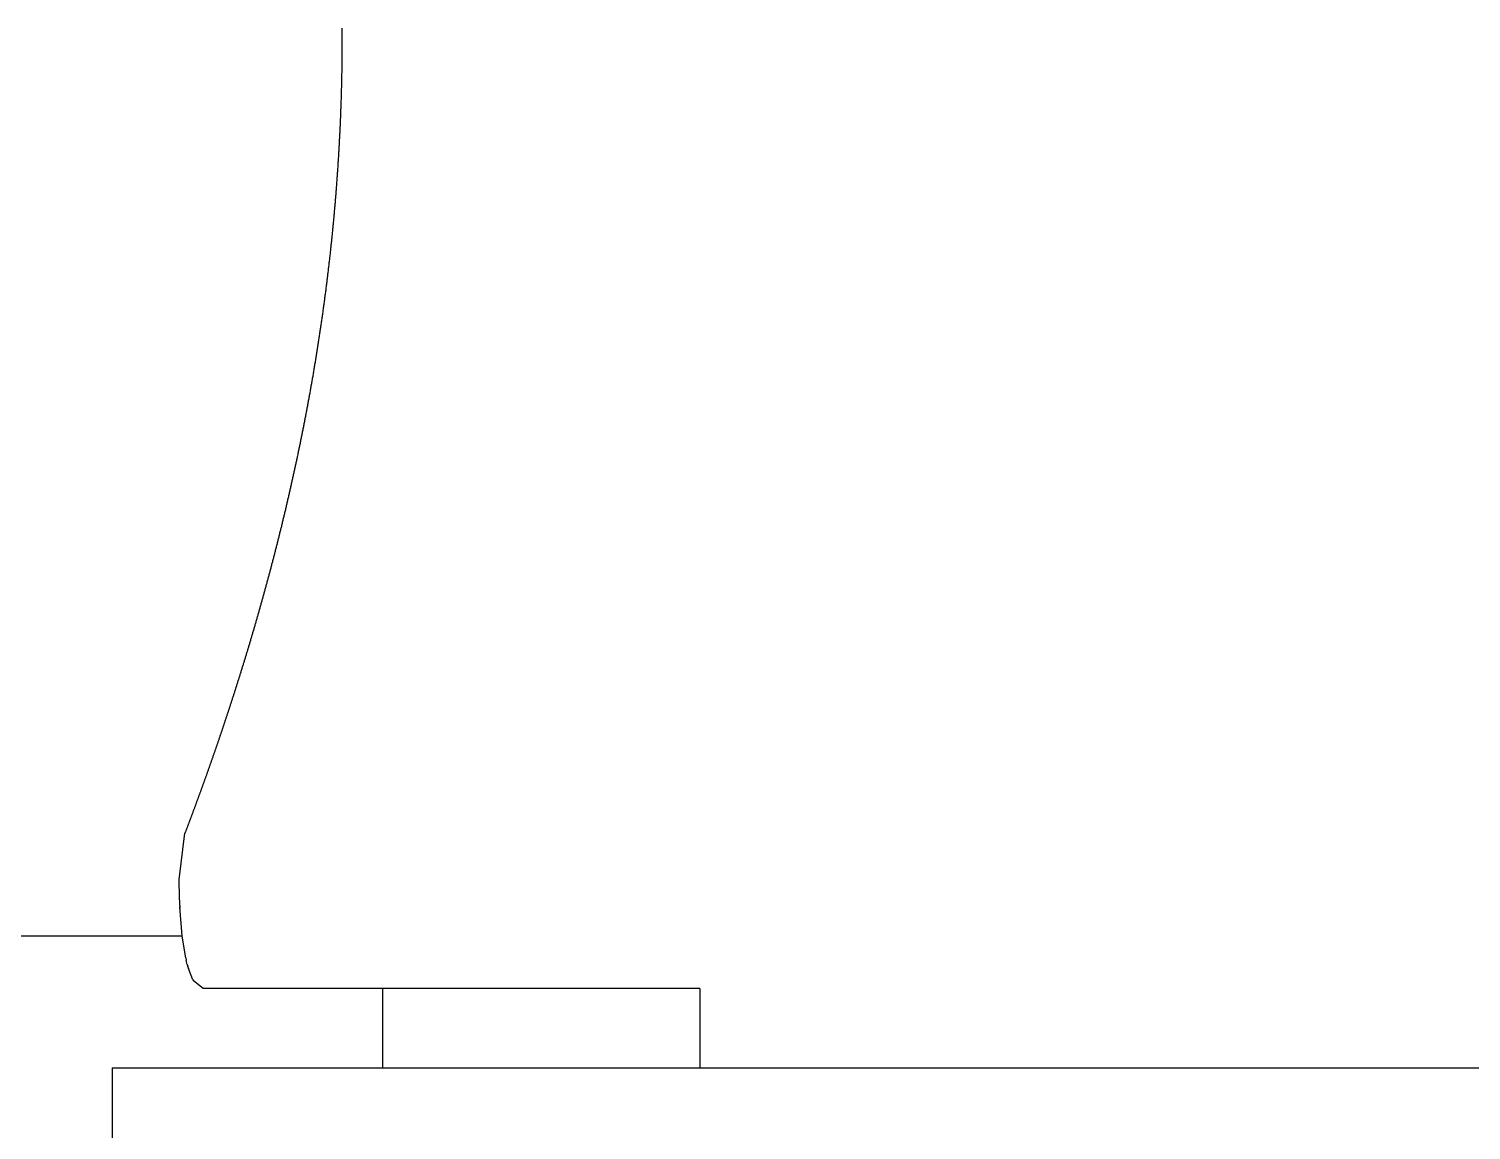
# Model space of a CAD drawing. Header units: millimetres. Extents: x 434053 to 1059003, y -2417481 to 936527.
# Drawn here: x 554706.65 to 554733.97, y -2129172.39 to -2129151.52 of the extents above; entities that cross this region are included whole.
import ezdxf

# ---------------------------------------------------------------- set-up
doc = ezdxf.new("R2010")
doc.units = ezdxf.units.MM
doc.header["$LTSCALE"] = 1000
doc.header["$MEASUREMENT"] = 0
doc.layers.add('fur2023', color=252, linetype='Continuous')
doc.layers.add('PUB_HATCH', color=8, linetype='Continuous')

# ---------------------------------------------------------------- blocks, each defined once
blk = doc.blocks.new('dgasdgghAccessible Toilet')
at = {"linetype": 'Continuous'}
for p, q in [((-1000.5, -321.530551), (-1000.5, -268.530551)), ((-1002, -310.401054), (-1002, -319.805034)), ((-1002, -310.401054), (-1000.5, -310.401054)), ((-1002, -316.411054), (-1000.5, -316.411054)), ((-1020.197202, -317.178523), (-1020.175043, -317.17841)), ((-1020.175043, -317.17841), (-1020.152888, -317.178311)), ((-1020.152888, -317.178311), (-1020.130737, -317.178224)), ((-1020.130737, -317.178224), (-1020.108592, -317.178152)), ((-1020.108592, -317.178152), (-1020.086451, -317.178092)), ((-1020.086451, -317.178092), (-1020.064315, -317.178047)), ((-1020.064315, -317.178047), (-1020.042184, -317.178014)), ((-1020.042184, -317.178014), (-1020.020057, -317.177995)), ((-1020.020057, -317.177995), (-1019.997935, -317.17799)), ((-1019.997935, -317.17799), (-1019.975818, -317.177998)), ((-1019.975818, -317.177998), (-1019.953706, -317.178019)), ((-1019.953706, -317.178019), (-1019.931597, -317.178053)), ((-1019.931597, -317.178053), (-1019.909493, -317.178101)), ((-1019.909493, -317.178101), (-1019.887393, -317.178163)), ((-1019.887393, -317.178163), (-1019.865297, -317.178237)), ((-1019.865297, -317.178237), (-1019.843205, -317.178325)), ((-1019.843205, -317.178325), (-1019.821117, -317.178427)), ((-1019.821117, -317.178427), (-1019.799031, -317.178542)), ((-1019.799031, -317.178542), (-1019.77695, -317.17867)), ((-1019.77695, -317.17867), (-1019.754871, -317.178811)), ((-1019.754871, -317.178811), (-1019.732796, -317.178965)), ((-1019.732796, -317.178965), (-1019.710723, -317.179133)), ((-1019.710723, -317.179133), (-1019.688654, -317.179314)), ((-1019.688654, -317.179314), (-1019.666588, -317.179509)), ((-1019.666588, -317.179509), (-1019.644526, -317.179716)), ((-1019.644526, -317.179716), (-1019.622466, -317.179937)), ((-1019.622466, -317.179937), (-1019.60041, -317.180171)), ((-1019.60041, -317.180171), (-1019.578357, -317.180419)), ((-1019.578357, -317.180419), (-1019.556307, -317.180679)), ((-1019.556307, -317.180679), (-1019.534261, -317.180953)), ((-1019.534261, -317.180953), (-1019.512218, -317.18124)), ((-1019.512218, -317.18124), (-1019.490179, -317.18154)), ((-1019.490179, -317.18154), (-1019.468143, -317.181854)), ((-1019.468143, -317.181854), (-1019.446111, -317.182181)), ((-1019.446111, -317.182181), (-1019.424082, -317.18252)), ((-1019.424082, -317.18252), (-1019.402057, -317.182874)), ((-1019.402057, -317.182874), (-1019.380035, -317.18324)), ((-1019.380035, -317.18324), (-1019.358017, -317.183619)), ((-1019.358017, -317.183619), (-1019.336002, -317.184012)), ((-1019.336002, -317.184012), (-1019.313991, -317.184418)), ((-1019.313991, -317.184418), (-1019.291983, -317.184837)), ((-1019.291983, -317.184837), (-1019.269978, -317.185269)), ((-1019.269978, -317.185269), (-1019.247977, -317.185714)), ((-1019.247977, -317.185714), (-1019.225979, -317.186172)), ((-1019.225979, -317.186172), (-1019.203985, -317.186644)), ((-1019.203985, -317.186644), (-1019.181994, -317.187128)), ((-1019.181994, -317.187128), (-1019.160006, -317.187626)), ((-1019.160006, -317.187626), (-1019.138022, -317.188137)), ((-1019.138022, -317.188137), (-1019.116041, -317.188661)), ((-1019.116041, -317.188661), (-1019.094064, -317.189198)), ((-1019.094064, -317.189198), (-1019.072089, -317.189748)), ((-1019.072089, -317.189748), (-1019.050119, -317.190311)), ((-1019.050119, -317.190311), (-1019.028151, -317.190888)), ((-1019.028151, -317.190888), (-1019.006188, -317.191477)), ((-1019.006188, -317.191477), (-1018.984227, -317.192079)), ((-1018.984227, -317.192079), (-1018.96227, -317.192695)), ((-1018.96227, -317.192695), (-1018.940316, -317.193323)), ((-1018.940316, -317.193323), (-1018.918366, -317.193965)), ((-1018.918366, -317.193965), (-1018.896419, -317.194619)), ((-1018.896419, -317.194619), (-1018.874476, -317.195287)), ((-1018.874476, -317.195287), (-1018.852535, -317.195968)), ((-1018.852535, -317.195968), (-1018.830599, -317.196661)), ((-1018.830599, -317.196661), (-1018.808665, -317.197368)), ((-1018.808665, -317.197368), (-1018.786736, -317.198088)), ((-1018.786736, -317.198088), (-1018.764809, -317.19882)), ((-1018.764809, -317.19882), (-1018.742886, -317.199566)), ((-1018.742886, -317.199566), (-1018.720966, -317.200324)), ((-1018.720966, -317.200324), (-1018.69905, -317.201096)), ((-1018.69905, -317.201096), (-1018.677137, -317.201881)), ((-1018.677137, -317.201881), (-1018.655227, -317.202678)), ((-1018.655227, -317.202678), (-1018.633321, -317.203489)), ((-1018.633321, -317.203489), (-1018.611418, -317.204312)), ((-1018.611418, -317.204312), (-1018.589519, -317.205148)), ((-1018.589519, -317.205148), (-1018.567623, -317.205998)), ((-1018.567623, -317.205998), (-1018.54573, -317.20686)), ((-1018.54573, -317.20686), (-1018.52384, -317.207735)), ((-1018.52384, -317.207735), (-1018.501955, -317.208623)), ((-1018.501955, -317.208623), (-1018.480072, -317.209524)), ((-1018.480072, -317.209524), (-1018.458193, -317.210438)), ((-1018.458193, -317.210438), (-1018.436317, -317.211365)), ((-1018.436317, -317.211365), (-1018.414445, -317.212304)), ((-1018.414445, -317.212304), (-1018.392576, -317.213257)), ((-1018.392576, -317.213257), (-1018.37071, -317.214222)), ((-1018.37071, -317.214222), (-1018.348848, -317.2152)), ((-1018.348848, -317.2152), (-1018.326989, -317.216191)), ((-1018.326989, -317.216191), (-1018.305133, -317.217195)), ((-1018.305133, -317.217195), (-1018.283281, -317.218212)), ((-1018.283281, -317.218212), (-1018.261432, -317.219242)), ((-1018.261432, -317.219242), (-1018.239587, -317.220284)), ((-1018.239587, -317.220284), (-1018.217745, -317.221339)), ((-1018.217745, -317.221339), (-1018.195906, -317.222408)), ((-1018.195906, -317.222408), (-1018.17407, -317.223488)), ((-1018.17407, -317.223488), (-1018.152238, -317.224582)), ((-1018.152238, -317.224582), (-1018.130409, -317.225689)), ((-1018.130409, -317.225689), (-1018.108584, -317.226808)), ((-1018.108584, -317.226808), (-1018.086762, -317.22794)), ((-1018.086762, -317.22794), (-1018.064943, -317.229085)), ((-1018.064943, -317.229085), (-1018.043128, -317.230243)), ((-1018.043128, -317.230243), (-1018.021316, -317.231413)), ((-1018.021316, -317.231413), (-1017.999507, -317.232596)), ((-1017.999507, -317.232596), (-1017.977702, -317.233792)), ((-1017.977702, -317.233792), (-1017.955901, -317.235001)), ((-1017.955901, -317.235001), (-1017.934103, -317.236222)), ((-1017.934103, -317.236222), (-1017.912308, -317.237456)), ((-1017.912308, -317.237456), (-1017.890517, -317.238703)), ((-1017.890517, -317.238703), (-1017.868729, -317.239962)), ((-1017.868729, -317.239962), (-1017.846945, -317.241234)), ((-1017.846945, -317.241234), (-1017.825164, -317.242519)), ((-1017.825164, -317.242519), (-1017.803386, -317.243817)), ((-1017.803386, -317.243817), (-1017.781612, -317.245127)), ((-1017.781612, -317.245127), (-1017.75984, -317.24645)), ((-1017.75984, -317.24645), (-1017.738071, -317.247786)), ((-1017.738071, -317.247786), (-1017.716305, -317.249134)), ((-1017.716305, -317.249134), (-1017.694542, -317.250496)), ((-1017.694542, -317.250496), (-1017.672782, -317.251869)), ((-1017.672782, -317.251869), (-1017.651024, -317.253256)), ((-1017.651024, -317.253256), (-1017.629268, -317.254656)), ((-1017.629268, -317.254656), (-1017.607515, -317.256068)), ((-1017.607515, -317.256068), (-1017.585765, -317.257493)), ((-1017.585765, -317.257493), (-1017.564017, -317.25893)), ((-1017.564017, -317.25893), (-1017.542272, -317.260381)), ((-1017.542272, -317.260381), (-1017.520529, -317.261844)), ((-1017.520529, -317.261844), (-1017.498789, -317.263319)), ((-1017.498789, -317.263319), (-1017.477051, -317.264808)), ((-1017.477051, -317.264808), (-1017.455317, -317.266309)), ((-1017.455317, -317.266309), (-1017.433584, -317.267822)), ((-1017.433584, -317.267822), (-1017.411855, -317.269349)), ((-1017.411855, -317.269349), (-1017.390128, -317.270888)), ((-1017.390128, -317.270888), (-1017.368404, -317.272439)), ((-1017.368404, -317.272439), (-1017.346683, -317.274003)), ((-1017.346683, -317.274003), (-1017.324964, -317.27558)), ((-1017.324964, -317.27558), (-1017.303248, -317.27717)), ((-1017.303248, -317.27717), (-1017.281536, -317.278772)), ((-1017.281536, -317.278772), (-1017.259826, -317.280386)), ((-1017.259826, -317.280386), (-1017.238119, -317.282013)), ((-1017.238119, -317.282013), (-1017.216415, -317.283653)), ((-1017.216415, -317.283653), (-1017.194714, -317.285305)), ((-1017.194714, -317.285305), (-1017.173016, -317.286969)), ((-1017.173016, -317.286969), (-1017.151321, -317.288646)), ((-1017.151321, -317.288646), (-1017.129629, -317.290336)), ((-1017.129629, -317.290336), (-1017.10794, -317.292038)), ((-1017.10794, -317.292038), (-1017.086255, -317.293753)), ((-1017.086255, -317.293753), (-1017.064573, -317.29548)), ((-1017.064573, -317.29548), (-1017.042894, -317.297219)), ((-1017.042894, -317.297219), (-1017.021218, -317.298971)), ((-1017.021218, -317.298971), (-1016.999545, -317.300735)), ((-1016.999545, -317.300735), (-1016.977876, -317.302512)), ((-1016.977876, -317.302512), (-1016.956211, -317.304301)), ((-1016.956211, -317.304301), (-1016.934548, -317.306102)), ((-1016.934548, -317.306102), (-1016.912889, -317.307916)), ((-1016.912889, -317.307916), (-1016.891234, -317.309742)), ((-1016.891234, -317.309742), (-1016.869582, -317.311581)), ((-1016.869582, -317.311581), (-1016.847934, -317.313431)), ((-1016.847934, -317.313431), (-1016.826289, -317.315295)), ((-1016.826289, -317.315295), (-1016.804647, -317.31717)), ((-1016.804647, -317.31717), (-1016.78301, -317.319058)), ((-1016.78301, -317.319058), (-1016.761376, -317.320958)), ((-1016.761376, -317.320958), (-1016.739745, -317.32287)), ((-1016.739745, -317.32287), (-1016.718119, -317.324795)), ((-1016.718119, -317.324795), (-1016.696496, -317.326731)), ((-1016.696496, -317.326731), (-1016.674877, -317.32868)), ((-1016.674877, -317.32868), (-1016.653262, -317.330642)), ((-1016.653262, -317.330642), (-1016.63165, -317.332615)), ((-1016.63165, -317.332615), (-1016.610043, -317.334601)), ((-1016.610043, -317.334601), (-1016.588439, -317.336599)), ((-1016.588439, -317.336599), (-1016.566839, -317.338609)), ((-1016.566839, -317.338609), (-1016.545244, -317.340631)), ((-1016.545244, -317.340631), (-1016.523652, -317.342665)), ((-1016.523652, -317.342665), (-1016.502064, -317.344712)), ((-1016.502064, -317.344712), (-1016.480481, -317.34677)), ((-1016.480481, -317.34677), (-1016.458901, -317.348841)), ((-1016.458901, -317.348841), (-1016.437326, -317.350924)), ((-1016.437326, -317.350924), (-1016.415755, -317.353019)), ((-1016.415755, -317.353019), (-1016.394188, -317.355126)), ((-1016.394188, -317.355126), (-1016.372625, -317.357245)), ((-1016.372625, -317.357245), (-1016.351067, -317.359376)), ((-1016.351067, -317.359376), (-1016.329513, -317.361519)), ((-1016.329513, -317.361519), (-1016.307963, -317.363674)), ((-1016.307963, -317.363674), (-1016.286418, -317.365841)), ((-1016.286418, -317.365841), (-1016.264877, -317.368021)), ((-1016.264877, -317.368021), (-1016.24334, -317.370212)), ((-1016.24334, -317.370212), (-1016.221808, -317.372415)), ((-1016.221808, -317.372415), (-1016.20028, -317.37463)), ((-1016.20028, -317.37463), (-1016.178757, -317.376857)), ((-1016.178757, -317.376857), (-1016.157238, -317.379096)), ((-1016.157238, -317.379096), (-1016.135724, -317.381347)), ((-1016.135724, -317.381347), (-1016.114215, -317.38361)), ((-1016.114215, -317.38361), (-1016.09271, -317.385885)), ((-1016.09271, -317.385885), (-1016.07121, -317.388172)), ((-1016.07121, -317.388172), (-1016.049714, -317.390471)), ((-1016.049714, -317.390471), (-1016.028223, -317.392781)), ((-1016.028223, -317.392781), (-1016.006737, -317.395104)), ((-1016.006737, -317.395104), (-1015.985256, -317.397438)), ((-1015.985256, -317.397438), (-1015.96378, -317.399784)), ((-1015.96378, -317.399784), (-1015.942308, -317.402142)), ((-1015.942308, -317.402142), (-1015.920842, -317.404512)), ((-1015.920842, -317.404512), (-1015.899381, -317.406893)), ((-1015.899381, -317.406893), (-1015.877924, -317.409286)), ((-1015.877924, -317.409286), (-1015.856473, -317.411691)), ((-1015.856473, -317.411691), (-1015.835027, -317.414108)), ((-1015.835027, -317.414108), (-1015.813587, -317.416537)), ((-1015.813587, -317.416537), (-1015.792151, -317.418977)), ((-1015.792151, -317.418977), (-1015.770721, -317.421429)), ((-1015.770721, -317.421429), (-1015.749296, -317.423893)), ((-1015.749296, -317.423893), (-1015.727876, -317.426368)), ((-1015.727876, -317.426368), (-1015.706461, -317.428855)), ((-1015.706461, -317.428855), (-1015.685051, -317.431354)), ((-1015.685051, -317.431354), (-1015.663646, -317.433865)), ((-1015.663646, -317.433865), (-1015.642246, -317.436387)), ((-1015.642246, -317.436387), (-1015.62085, -317.438921)), ((-1015.62085, -317.438921), (-1015.59946, -317.441467)), ((-1015.59946, -317.441467), (-1015.578075, -317.444024)), ((-1015.578075, -317.444024), (-1015.556695, -317.446593)), ((-1015.556695, -317.446593), (-1015.53532, -317.449174)), ((-1015.53532, -317.449174), (-1015.513951, -317.451766)), ((-1015.513951, -317.451766), (-1015.49259, -317.45437)), ((-1015.49259, -317.45437), (-1015.471236, -317.456985)), ((-1015.471236, -317.456985), (-1015.449891, -317.459611)), ((-1015.449891, -317.459611), (-1015.428554, -317.462248)), ((-1015.428554, -317.462248), (-1015.407228, -317.464896)), ((-1015.407228, -317.464896), (-1015.385913, -317.467554)), ((-1015.385913, -317.467554), (-1015.364608, -317.470223)), ((-1015.364608, -317.470223), (-1015.343316, -317.472903)), ((-1015.343316, -317.472903), (-1015.322037, -317.475593)), ((-1015.322037, -317.475593), (-1015.300771, -317.478293)), ((-1015.300771, -317.478293), (-1015.279518, -317.481004)), ((-1015.279518, -317.481004), (-1015.258279, -317.483725)), ((-1015.258279, -317.483725), (-1015.237054, -317.486456)), ((-1015.237054, -317.486456), (-1015.215841, -317.489197)), ((-1015.215841, -317.489197), (-1015.194642, -317.491949)), ((-1015.194642, -317.491949), (-1015.173455, -317.49471)), ((-1015.173455, -317.49471), (-1015.152282, -317.497482)), ((-1015.152282, -317.497482), (-1015.131121, -317.500264)), ((-1015.131121, -317.500264), (-1015.109974, -317.503056)), ((-1015.109974, -317.503056), (-1015.088839, -317.505859)), ((-1015.088839, -317.505859), (-1015.067716, -317.508671)), ((-1015.067716, -317.508671), (-1015.046607, -317.511494)), ((-1015.046607, -317.511494), (-1015.02551, -317.514326)), ((-1015.02551, -317.514326), (-1015.004425, -317.517169)), ((-1015.004425, -317.517169), (-1014.983353, -317.520022)), ((-1014.983353, -317.520022), (-1014.962294, -317.522885)), ((-1014.962294, -317.522885), (-1014.941248, -317.525758)), ((-1014.941248, -317.525758), (-1014.920214, -317.52864)), ((-1014.920214, -317.52864), (-1014.899192, -317.531533)), ((-1014.899192, -317.531533), (-1014.878184, -317.534436)), ((-1014.878184, -317.534436), (-1014.857188, -317.537348)), ((-1014.857188, -317.537348), (-1014.836205, -317.540271)), ((-1014.836205, -317.540271), (-1014.815235, -317.543203)), ((-1014.815235, -317.543203), (-1014.794277, -317.546145)), ((-1014.794277, -317.546145), (-1014.773332, -317.549097)), ((-1014.773332, -317.549097), (-1014.7524, -317.552059)), ((-1014.7524, -317.552059), (-1014.731481, -317.55503)), ((-1014.731481, -317.55503), (-1014.710574, -317.558012)), ((-1014.710574, -317.558012), (-1014.68968, -317.561003)), ((-1014.68968, -317.561003), (-1014.668799, -317.564004)), ((-1014.668799, -317.564004), (-1014.64793, -317.567014)), ((-1014.64793, -317.567014), (-1014.627074, -317.570034)), ((-1014.627074, -317.570034), (-1014.606231, -317.573064)), ((-1014.606231, -317.573064), (-1014.5854, -317.576103)), ((-1014.5854, -317.576103), (-1014.564582, -317.579152)), ((-1014.564582, -317.579152), (-1014.543777, -317.582211)), ((-1014.543777, -317.582211), (-1014.522984, -317.585279)), ((-1014.522984, -317.585279), (-1014.502203, -317.588357)), ((-1014.502203, -317.588357), (-1014.481436, -317.591444)), ((-1014.481436, -317.591444), (-1014.460681, -317.594541)), ((-1014.460681, -317.594541), (-1014.439938, -317.597647)), ((-1014.439938, -317.597647), (-1014.419209, -317.600763)), ((-1014.419209, -317.600763), (-1014.398491, -317.603888)), ((-1014.398491, -317.603888), (-1014.377787, -317.607022)), ((-1014.377787, -317.607022), (-1014.357095, -317.610166)), ((-1014.357095, -317.610166), (-1014.336415, -317.61332)), ((-1014.336415, -317.61332), (-1014.315748, -317.616482)), ((-1014.315748, -317.616482), (-1014.295094, -317.619654)), ((-1014.295094, -317.619654), (-1014.274452, -317.622836)), ((-1014.274452, -317.622836), (-1014.253823, -317.626026)), ((-1014.253823, -317.626026), (-1014.233206, -317.629226)), ((-1014.233206, -317.629226), (-1014.212602, -317.632435)), ((-1014.212602, -317.632435), (-1014.19201, -317.635654)), ((-1014.19201, -317.635654), (-1014.171431, -317.638881)), ((-1014.171431, -317.638881), (-1014.150864, -317.642118)), ((-1014.150864, -317.642118), (-1014.13031, -317.645364)), ((-1014.13031, -317.645364), (-1014.109769, -317.648619)), ((-1014.109769, -317.648619), (-1014.089239, -317.651883)), ((-1014.089239, -317.651883), (-1014.068723, -317.655157)), ((-1014.068723, -317.655157), (-1014.048219, -317.658439)), ((-1014.048219, -317.658439), (-1014.027727, -317.66173)), ((-1014.027727, -317.66173), (-1014.007248, -317.665031)), ((-1014.007248, -317.665031), (-1013.986781, -317.668341)), ((-1013.986781, -317.668341), (-1013.966327, -317.671659)), ((-1013.966327, -317.671659), (-1013.945885, -317.674987)), ((-1013.945885, -317.674987), (-1013.925456, -317.678323)), ((-1013.925456, -317.678323), (-1013.905039, -317.681668)), ((-1013.905039, -317.681668), (-1013.884635, -317.685023)), ((-1013.884635, -317.685023), (-1013.864243, -317.688386)), ((-1013.864243, -317.688386), (-1013.843863, -317.691758)), ((-1013.843863, -317.691758), (-1013.823496, -317.695139)), ((-1013.823496, -317.695139), (-1013.803142, -317.698529)), ((-1013.803142, -317.698529), (-1013.782799, -317.701927)), ((-1013.782799, -317.701927), (-1013.76247, -317.705335)), ((-1013.76247, -317.705335), (-1013.742152, -317.708751)), ((-1013.742152, -317.708751), (-1013.721847, -317.712175)), ((-1013.721847, -317.712175), (-1013.701554, -317.715609)), ((-1013.701554, -317.715609), (-1013.681274, -317.719051)), ((-1013.681274, -317.719051), (-1013.661006, -317.722502)), ((-1013.661006, -317.722502), (-1013.640751, -317.725962)), ((-1013.640751, -317.725962), (-1013.620508, -317.72943)), ((-1013.620508, -317.72943), (-1013.600277, -317.732907)), ((-1013.600277, -317.732907), (-1013.580058, -317.736392)), ((-1013.580058, -317.736392), (-1013.559852, -317.739887)), ((-1013.559852, -317.739887), (-1013.539659, -317.743389)), ((-1013.539659, -317.743389), (-1013.519477, -317.7469)), ((-1013.519477, -317.7469), (-1013.499308, -317.75042)), ((-1013.499308, -317.75042), (-1013.479151, -317.753948)), ((-1013.479151, -317.753948), (-1013.459007, -317.757485)), ((-1013.459007, -317.757485), (-1013.438875, -317.76103)), ((-1013.438875, -317.76103), (-1013.418755, -317.764583)), ((-1013.418755, -317.764583), (-1013.398648, -317.768145)), ((-1013.398648, -317.768145), (-1013.378553, -317.771715)), ((-1013.378553, -317.771715), (-1013.35847, -317.775294)), ((-1013.35847, -317.775294), (-1013.338399, -317.778881)), ((-1013.338399, -317.778881), (-1013.318341, -317.782476)), ((-1013.318341, -317.782476), (-1013.298295, -317.78608)), ((-1013.298295, -317.78608), (-1013.278261, -317.789692)), ((-1013.278261, -317.789692), (-1013.258239, -317.793312)), ((-1013.258239, -317.793312), (-1013.23823, -317.79694)), ((-1013.23823, -317.79694), (-1013.218233, -317.800577)), ((-1013.218233, -317.800577), (-1013.198248, -317.804222)), ((-1013.198248, -317.804222), (-1013.178276, -317.807875)), ((-1013.178276, -317.807875), (-1013.158316, -317.811536)), ((-1013.158316, -317.811536), (-1013.138368, -317.815205)), ((-1013.138368, -317.815205), (-1013.118432, -317.818882)), ((-1013.118432, -317.818882), (-1013.098508, -317.822568)), ((-1013.098508, -317.822568), (-1013.078597, -317.826261)), ((-1013.078597, -317.826261), (-1013.058698, -317.829963)), ((-1013.058698, -317.829963), (-1013.038811, -317.833673)), ((-1013.038811, -317.833673), (-1013.018936, -317.83739)), ((-1013.018936, -317.83739), (-1012.999073, -317.841116)), ((-1012.999073, -317.841116), (-1012.979223, -317.844849)), ((-1012.979223, -317.844849), (-1012.959385, -317.848591)), ((-1012.959385, -317.848591), (-1012.939558, -317.85234)), ((-1012.939558, -317.85234), (-1012.919745, -317.856098)), ((-1012.919745, -317.856098), (-1012.899943, -317.859863)), ((-1012.899943, -317.859863), (-1012.880153, -317.863636)), ((-1012.880153, -317.863636), (-1012.860376, -317.867417)), ((-1012.860376, -317.867417), (-1012.84061, -317.871205)), ((-1012.84061, -317.871205), (-1012.820857, -317.875002)), ((-1012.820857, -317.875002), (-1012.801116, -317.878806)), ((-1012.801116, -317.878806), (-1012.781387, -317.882618)), ((-1012.781387, -317.882618), (-1012.76167, -317.886438)), ((-1012.76167, -317.886438), (-1012.741966, -317.890265)), ((-1012.741966, -317.890265), (-1012.722273, -317.894101)), ((-1012.722273, -317.894101), (-1012.702593, -317.897943)), ((-1012.702593, -317.897943), (-1012.682924, -317.901794)), ((-1012.682924, -317.901794), (-1012.663268, -317.905652)), ((-1012.663268, -317.905652), (-1012.643624, -317.909518)), ((-1012.643624, -317.909518), (-1012.623992, -317.913391)), ((-1012.623992, -317.913391), (-1012.604371, -317.917272)), ((-1012.604371, -317.917272), (-1012.584763, -317.92116)), ((-1012.584763, -317.92116), (-1012.565168, -317.925056)), ((-1012.565168, -317.925056), (-1012.545584, -317.928959)), ((-1012.545584, -317.928959), (-1012.526012, -317.93287)), ((-1012.526012, -317.93287), (-1012.506452, -317.936789)), ((-1012.506452, -317.936789), (-1012.486904, -317.940714)), ((-1012.486904, -317.940714), (-1012.467368, -317.944648)), ((-1012.467368, -317.944648), (-1012.447845, -317.948588)), ((-1012.447845, -317.948588), (-1012.428333, -317.952536)), ((-1012.428333, -317.952536), (-1012.408833, -317.956491)), ((-1012.408833, -317.956491), (-1012.389346, -317.960454)), ((-1012.389346, -317.960454), (-1012.36987, -317.964424)), ((-1012.36987, -317.964424), (-1012.350406, -317.968401)), ((-1012.350406, -317.968401), (-1012.330955, -317.972386)), ((-1012.330955, -317.972386), (-1012.311515, -317.976377)), ((-1012.311515, -317.976377), (-1012.292087, -317.980376)), ((-1012.292087, -317.980376), (-1012.272671, -317.984383)), ((-1012.272671, -317.984383), (-1012.253268, -317.988396)), ((-1012.253268, -317.988396), (-1012.233876, -317.992416)), ((-1012.233876, -317.992416), (-1012.214496, -317.996444)), ((-1012.214496, -317.996444), (-1012.195128, -318.000479)), ((-1012.195128, -318.000479), (-1012.175772, -318.004521)), ((-1012.175772, -318.004521), (-1012.156428, -318.00857)), ((-1012.156428, -318.00857), (-1012.137096, -318.012626)), ((-1012.137096, -318.012626), (-1012.117776, -318.016689)), ((-1012.117776, -318.016689), (-1012.098467, -318.020759)), ((-1012.098467, -318.020759), (-1012.079171, -318.024836)), ((-1012.079171, -318.024836), (-1012.059887, -318.02892)), ((-1012.059887, -318.02892), (-1012.040614, -318.033011)), ((-1012.040614, -318.033011), (-1012.021353, -318.037109)), ((-1012.021353, -318.037109), (-1012.002105, -318.041213)), ((-1012.002105, -318.041213), (-1011.982868, -318.045325)), ((-1011.982868, -318.045325), (-1011.963643, -318.049444)), ((-1011.963643, -318.049444), (-1011.94443, -318.053569)), ((-1011.94443, -318.053569), (-1011.925228, -318.057701)), ((-1011.925228, -318.057701), (-1011.906039, -318.06184)), ((-1011.906039, -318.06184), (-1011.886862, -318.065986)), ((-1011.886862, -318.065986), (-1011.867696, -318.070139)), ((-1011.867696, -318.070139), (-1011.848542, -318.074298)), ((-1011.848542, -318.074298), (-1011.8294, -318.078464)), ((-1011.8294, -318.078464), (-1011.81027, -318.082636)), ((-1011.81027, -318.082636), (-1011.791152, -318.086816)), ((-1011.791152, -318.086816), (-1011.772045, -318.091002)), ((-1011.772045, -318.091002), (-1011.752951, -318.095195)), ((-1011.752951, -318.095195), (-1011.733868, -318.099394)), ((-1011.733868, -318.099394), (-1011.714796, -318.1036)), ((-1011.714796, -318.1036), (-1011.695737, -318.107812)), ((-1011.695737, -318.107812), (-1011.676689, -318.112031)), ((-1011.676689, -318.112031), (-1011.657653, -318.116257)), ((-1011.657653, -318.116257), (-1011.638629, -318.120489)), ((-1011.638629, -318.120489), (-1011.619617, -318.124728)), ((-1011.619617, -318.124728), (-1011.600616, -318.128973)), ((-1011.600616, -318.128973), (-1011.581628, -318.133224)), ((-1011.581628, -318.133224), (-1011.562651, -318.137482)), ((-1011.562651, -318.137482), (-1011.543686, -318.141746)), ((-1011.543686, -318.141746), (-1011.524732, -318.146017)), ((-1011.524732, -318.146017), (-1011.505791, -318.150294)), ((-1011.505791, -318.150294), (-1011.486861, -318.154577)), ((-1011.486861, -318.154577), (-1011.467944, -318.158866)), ((-1011.467944, -318.158866), (-1011.449038, -318.163162)), ((-1011.449038, -318.163162), (-1011.430144, -318.167464)), ((-1011.430144, -318.167464), (-1011.411261, -318.171772)), ((-1011.411261, -318.171772), (-1011.392391, -318.176086)), ((-1011.392391, -318.176086), (-1011.373532, -318.180407)), ((-1011.373532, -318.180407), (-1011.354684, -318.184734)), ((-1011.354684, -318.184734), (-1011.335848, -318.189067)), ((-1011.335848, -318.189067), (-1011.317024, -318.193407)), ((-1011.317024, -318.193407), (-1011.29821, -318.197752)), ((-1011.29821, -318.197752), (-1011.279408, -318.202104)), ((-1011.279408, -318.202104), (-1011.260618, -318.206462)), ((-1011.260618, -318.206462), (-1011.241838, -318.210827)), ((-1011.241838, -318.210827), (-1011.223069, -318.215197)), ((-1011.223069, -318.215197), (-1011.204312, -318.219574)), ((-1011.204312, -318.219574), (-1011.185566, -318.223957)), ((-1011.185566, -318.223957), (-1011.166832, -318.228347)), ((-1011.166832, -318.228347), (-1011.148109, -318.232742)), ((-1011.148109, -318.232742), (-1011.129397, -318.237143)), ((-1011.129397, -318.237143), (-1011.110698, -318.241551)), ((-1011.110698, -318.241551), (-1011.092011, -318.245964)), ((-1011.092011, -318.245964), (-1011.073336, -318.250383)), ((-1011.073336, -318.250383), (-1011.054673, -318.254808)), ((-1011.054673, -318.254808), (-1011.036022, -318.259238)), ((-1011.036022, -318.259238), (-1011.017384, -318.263675)), ((-1011.017384, -318.263675), (-1010.998759, -318.268117)), ((-1010.998759, -318.268117), (-1010.980147, -318.272565)), ((-1010.980147, -318.272565), (-1010.961548, -318.277018)), ((-1010.961548, -318.277018), (-1010.942962, -318.281477)), ((-1010.942962, -318.281477), (-1010.92439, -318.285941)), ((-1010.92439, -318.285941), (-1010.905831, -318.29041)), ((-1010.905831, -318.29041), (-1010.887287, -318.294884)), ((-1010.887287, -318.294884), (-1010.868756, -318.299364)), ((-1010.868756, -318.299364), (-1010.85024, -318.303849)), ((-1010.85024, -318.303849), (-1010.831739, -318.308338)), ((-1010.831739, -318.308338), (-1010.813253, -318.312833)), ((-1010.813253, -318.312833), (-1010.794782, -318.317332)), ((-1010.794782, -318.317332), (-1010.776326, -318.321836)), ((-1010.776326, -318.321836), (-1010.757885, -318.326345)), ((-1010.757885, -318.326345), (-1010.73946, -318.330858)), ((-1010.73946, -318.330858), (-1010.721052, -318.335376)), ((-1010.721052, -318.335376), (-1010.702659, -318.339898)), ((-1010.702659, -318.339898), (-1010.684282, -318.344424)), ((-1010.684282, -318.344424), (-1010.665922, -318.348955)), ((-1010.665922, -318.348955), (-1010.647578, -318.35349)), ((-1010.647578, -318.35349), (-1010.629251, -318.358029)), ((-1010.629251, -318.358029), (-1010.610942, -318.362573)), ((-1010.610942, -318.362573), (-1010.592649, -318.36712)), ((-1010.592649, -318.36712), (-1010.574374, -318.371671)), ((-1010.574374, -318.371671), (-1010.556116, -318.376227)), ((-1010.556116, -318.376227), (-1010.537876, -318.380786)), ((-1010.537876, -318.380786), (-1010.519654, -318.385348)), ((-1010.519654, -318.385348), (-1010.50145, -318.389915)), ((-1010.50145, -318.389915), (-1010.483265, -318.394484)), ((-1010.483265, -318.394484), (-1010.465098, -318.399058)), ((-1010.465098, -318.399058), (-1010.446951, -318.403635)), ((-1010.446951, -318.403635), (-1010.428822, -318.408215)), ((-1010.428822, -318.408215), (-1010.410713, -318.412798)), ((-1010.410713, -318.412798), (-1010.392623, -318.417385)), ((-1010.392623, -318.417385), (-1010.374553, -318.421974)), ((-1010.374553, -318.421974), (-1010.356503, -318.426567)), ((-1010.356503, -318.426567), (-1010.338473, -318.431162)), ((-1010.338473, -318.431162), (-1010.320464, -318.435761)), ((-1010.320464, -318.435761), (-1010.302474, -318.440362)), ((-1010.302474, -318.440362), (-1010.284504, -318.444967)), ((-1010.284504, -318.444967), (-1010.266553, -318.449574)), ((-1010.266553, -318.449574), (-1010.248623, -318.454184)), ((-1010.248623, -318.454184), (-1010.230711, -318.458798)), ((-1010.230711, -318.458798), (-1010.212818, -318.463414)), ((-1010.212818, -318.463414), (-1010.194945, -318.468033)), ((-1010.194945, -318.468033), (-1010.177091, -318.472655)), ((-1010.177091, -318.472655), (-1010.159255, -318.47728)), ((-1010.159255, -318.47728), (-1010.141438, -318.481909)), ((-1010.141438, -318.481909), (-1010.123639, -318.48654)), ((-1010.123639, -318.48654), (-1010.105859, -318.491174)), ((-1010.105859, -318.491174), (-1010.088097, -318.495811)), ((-1010.088097, -318.495811), (-1010.070354, -318.500451)), ((-1010.070354, -318.500451), (-1010.052629, -318.505093)), ((-1010.052629, -318.505093), (-1010.034923, -318.509739)), ((-1010.034923, -318.509739), (-1010.017235, -318.514388)), ((-1010.017235, -318.514388), (-1009.999566, -318.519039)), ((-1009.999566, -318.519039), (-1009.981915, -318.523693)), ((-1009.981915, -318.523693), (-1009.964282, -318.52835)), ((-1009.964282, -318.52835), (-1009.946669, -318.533009)), ((-1009.946669, -318.533009), (-1009.929073, -318.537671)), ((-1009.929073, -318.537671), (-1009.911497, -318.542336)), ((-1009.911497, -318.542336), (-1009.893938, -318.547004)), ((-1009.893938, -318.547004), (-1009.876399, -318.551674)), ((-1009.876399, -318.551674), (-1009.858877, -318.556347)), ((-1009.858877, -318.556347), (-1009.841375, -318.561022)), ((-1009.841375, -318.561022), (-1009.82389, -318.5657)), ((-1009.82389, -318.5657), (-1009.806424, -318.57038)), ((-1009.806424, -318.57038), (-1009.788977, -318.575063)), ((-1009.788977, -318.575063), (-1009.771548, -318.579748)), ((-1009.771548, -318.579748), (-1009.754137, -318.584436)), ((-1009.754137, -318.584436), (-1009.736745, -318.589127)), ((-1009.736745, -318.589127), (-1009.719371, -318.593819)), ((-1009.719371, -318.593819), (-1009.702015, -318.598514)), ((-1009.702015, -318.598514), (-1009.684678, -318.603212)), ((-1009.684678, -318.603212), (-1009.667359, -318.607912)), ((-1009.667359, -318.607912), (-1009.650058, -318.612614)), ((-1009.650058, -318.612614), (-1009.632775, -318.617318)), ((-1009.632775, -318.617318), (-1009.615511, -318.622025)), ((-1009.615511, -318.622025), (-1009.598265, -318.626734)), ((-1009.598265, -318.626734), (-1009.581038, -318.631445)), ((-1009.581038, -318.631445), (-1009.563828, -318.636159)), ((-1009.563828, -318.636159), (-1009.546637, -318.640875)), ((-1009.546637, -318.640875), (-1009.529464, -318.645592)), ((-1009.529464, -318.645592), (-1009.512309, -318.650312)), ((-1009.512309, -318.650312), (-1009.495173, -318.655035)), ((-1009.495173, -318.655035), (-1009.478055, -318.659759)), ((-1009.478055, -318.659759), (-1009.460955, -318.664485)), ((-1009.460955, -318.664485), (-1009.443873, -318.669213)), ((-1009.443873, -318.669213), (-1009.426809, -318.673944)), ((-1009.426809, -318.673944), (-1009.409763, -318.678676)), ((-1009.409763, -318.678676), (-1009.392735, -318.68341)), ((-1009.392735, -318.68341), (-1009.375726, -318.688147)), ((-1009.375726, -318.688147), (-1009.358735, -318.692885)), ((-1009.358735, -318.692885), (-1009.341761, -318.697625)), ((-1009.341761, -318.697625), (-1009.324806, -318.702367)), ((-1009.324806, -318.702367), (-1009.307869, -318.707111)), ((-1009.307869, -318.707111), (-1009.290949, -318.711856)), ((-1009.290949, -318.711856), (-1009.274048, -318.716604)), ((-1009.274048, -318.716604), (-1009.257165, -318.721353)), ((-1009.257165, -318.721353), (-1009.2403, -318.726104)), ((-1009.2403, -318.726104), (-1009.223453, -318.730857)), ((-1009.223453, -318.730857), (-1009.206623, -318.735612)), ((-1009.206623, -318.735612), (-1009.189812, -318.740368)), ((-1009.189812, -318.740368), (-1009.173019, -318.745126)), ((-1009.173019, -318.745126), (-1009.156244, -318.749886)), ((-1009.156244, -318.749886), (-1009.139486, -318.754647)), ((-1009.139486, -318.754647), (-1009.122747, -318.75941)), ((-1009.122747, -318.75941), (-1009.106026, -318.764174)), ((-1009.106026, -318.764174), (-1009.089322, -318.768941)), ((-1009.089322, -318.768941), (-1009.072637, -318.773708)), ((-1009.072637, -318.773708), (-1009.05597, -318.778477)), ((-1009.05597, -318.778477), (-1009.03932, -318.783248)), ((-1009.03932, -318.783248), (-1009.022689, -318.78802)), ((-1009.022689, -318.78802), (-1009.006075, -318.792794)), ((-1009.006075, -318.792794), (-1008.98948, -318.797569)), ((-1008.98948, -318.797569), (-1008.972902, -318.802346)), ((-1008.972902, -318.802346), (-1008.956342, -318.807124)), ((-1008.956342, -318.807124), (-1008.9398, -318.811903)), ((-1008.9398, -318.811903), (-1008.923277, -318.816684)), ((-1008.923277, -318.816684), (-1008.906771, -318.821466)), ((-1008.906771, -318.821466), (-1008.890283, -318.826249)), ((-1008.890283, -318.826249), (-1008.873813, -318.831034)), ((-1008.873813, -318.831034), (-1008.85736, -318.83582)), ((-1008.85736, -318.83582), (-1008.840926, -318.840607)), ((-1008.840926, -318.840607), (-1008.82451, -318.845396)), ((-1008.82451, -318.845396), (-1008.808112, -318.850186)), ((-1008.808112, -318.850186), (-1008.791731, -318.854976)), ((-1008.791731, -318.854976), (-1008.775368, -318.859769)), ((-1008.775368, -318.859769), (-1008.759024, -318.864562)), ((-1008.759024, -318.864562), (-1008.742697, -318.869356)), ((-1008.742697, -318.869356), (-1008.726388, -318.874152)), ((-1008.726388, -318.874152), (-1008.710097, -318.878948)), ((-1008.710097, -318.878948), (-1008.693824, -318.883746)), ((-1008.693824, -318.883746), (-1008.677569, -318.888544)), ((-1008.677569, -318.888544), (-1008.661331, -318.893344)), ((-1008.661331, -318.893344), (-1008.645112, -318.898145)), ((-1008.645112, -318.898145), (-1008.62891, -318.902946)), ((-1008.62891, -318.902946), (-1008.612726, -318.907749)), ((-1008.612726, -318.907749), (-1008.59656, -318.912553)), ((-1008.59656, -318.912553), (-1008.580412, -318.917357)), ((-1008.580412, -318.917357), (-1008.564282, -318.922162)), ((-1008.564282, -318.922162), (-1008.54817, -318.926969)), ((-1008.54817, -318.926969), (-1008.532075, -318.931776)), ((-1008.532075, -318.931776), (-1008.515998, -318.936584)), ((-1008.515998, -318.936584), (-1008.499939, -318.941392)), ((-1008.499939, -318.941392), (-1008.483898, -318.946202)), ((-1008.483898, -318.946202), (-1008.467875, -318.951012)), ((-1008.467875, -318.951012), (-1008.45187, -318.955823)), ((-1008.45187, -318.955823), (-1008.435882, -318.960635)), ((-1008.435882, -318.960635), (-1008.419913, -318.965447)), ((-1008.419913, -318.965447), (-1008.403961, -318.97026)), ((-1008.403961, -318.97026), (-1008.388027, -318.975074)), ((-1008.388027, -318.975074), (-1008.37211, -318.979888)), ((-1008.37211, -318.979888), (-1008.356212, -318.984703)), ((-1008.356212, -318.984703), (-1008.340331, -318.989519)), ((-1008.340331, -318.989519), (-1008.324468, -318.994335)), ((-1008.324468, -318.994335), (-1008.308623, -318.999152)), ((-1008.308623, -318.999152), (-1008.292796, -319.003969)), ((-1008.292796, -319.003969), (-1008.276986, -319.008787)), ((-1008.276986, -319.008787), (-1008.261195, -319.013605)), ((-1008.261195, -319.013605), (-1008.245421, -319.018424)), ((-1008.245421, -319.018424), (-1008.229665, -319.023243)), ((-1008.229665, -319.023243), (-1008.213926, -319.028062)), ((-1008.213926, -319.028062), (-1008.198206, -319.032882)), ((-1008.198206, -319.032882), (-1008.182503, -319.037702)), ((-1008.182503, -319.037702), (-1008.166818, -319.042523)), ((-1008.166818, -319.042523), (-1008.15115, -319.047344)), ((-1008.15115, -319.047344), (-1008.135501, -319.052165)), ((-1008.135501, -319.052165), (-1008.119869, -319.056987)), ((-1008.119869, -319.056987), (-1008.104255, -319.061809)), ((-1008.104255, -319.061809), (-1008.088658, -319.066631)), ((-1008.088658, -319.066631), (-1008.07308, -319.071453)), ((-1008.07308, -319.071453), (-1008.057519, -319.076276)), ((-1008.057519, -319.076276), (-1008.041976, -319.081098)), ((-1008.041976, -319.081098), (-1008.02645, -319.085921)), ((-1008.02645, -319.085921), (-1008.010943, -319.090744)), ((-1008.010943, -319.090744), (-1007.995453, -319.095567)), ((-1007.995453, -319.095567), (-1007.97998, -319.100391)), ((-1007.97998, -319.100391), (-1007.964526, -319.105214)), ((-1007.964526, -319.105214), (-1007.949089, -319.110037)), ((-1007.949089, -319.110037), (-1007.93367, -319.114861)), ((-1007.93367, -319.114861), (-1007.918269, -319.119684)), ((-1007.918269, -319.119684), (-1007.902885, -319.124507)), ((-1007.902885, -319.124507), (-1007.887519, -319.129331)), ((-1007.887519, -319.129331), (-1007.87217, -319.134154)), ((-1007.87217, -319.134154), (-1007.85684, -319.138977)), ((-1007.85684, -319.138977), (-1007.841527, -319.1438)), ((-1007.841527, -319.1438), (-1007.826232, -319.148623)), ((-1007.826232, -319.148623), (-1007.810954, -319.153446)), ((-1007.810954, -319.153446), (-1007.795694, -319.158269)), ((-1007.795694, -319.158269), (-1007.780452, -319.163091)), ((-1007.780452, -319.163091), (-1007.765227, -319.167914)), ((-1007.765227, -319.167914), (-1007.75002, -319.172736)), ((-1007.75002, -319.172736), (-1007.734831, -319.177557)), ((-1007.734831, -319.177557), (-1007.719659, -319.182379)), ((-1007.719659, -319.182379), (-1007.704505, -319.1872)), ((-1007.704505, -319.1872), (-1007.689369, -319.192021)), ((-1007.689369, -319.192021), (-1007.67425, -319.196842)), ((-1007.67425, -319.196842), (-1007.659149, -319.201662)), ((-1007.659149, -319.201662), (-1007.644066, -319.206482)), ((-1007.644066, -319.206482), (-1007.629, -319.211301)), ((-1007.629, -319.211301), (-1007.613952, -319.21612)), ((-1007.613952, -319.21612), (-1007.598922, -319.220939)), ((-1007.598922, -319.220939), (-1007.58391, -319.225757)), ((-1007.58391, -319.225757), (-1007.568915, -319.230575)), ((-1007.568915, -319.230575), (-1007.553938, -319.235392)), ((-1007.553938, -319.235392), (-1007.538979, -319.240209)), ((-1007.538979, -319.240209), (-1007.524037, -319.245025)), ((-1007.524037, -319.245025), (-1007.509113, -319.249841)), ((-1007.509113, -319.249841), (-1007.494207, -319.254656)), ((-1007.494207, -319.254656), (-1007.479319, -319.25947)), ((-1007.479319, -319.25947), (-1007.464449, -319.264284)), ((-1007.464449, -319.264284), (-1007.449596, -319.269097)), ((-1007.449596, -319.269097), (-1007.434761, -319.273909)), ((-1007.434761, -319.273909), (-1007.419944, -319.278721)), ((-1007.419944, -319.278721), (-1007.405145, -319.283532)), ((-1007.405145, -319.283532), (-1007.390363, -319.288343)), ((-1007.390363, -319.288343), (-1007.375599, -319.293152)), ((-1007.375599, -319.293152), (-1007.360853, -319.297961)), ((-1007.360853, -319.297961), (-1007.346125, -319.302769)), ((-1007.346125, -319.302769), (-1007.331415, -319.307576)), ((-1007.331415, -319.307576), (-1007.316722, -319.312383)), ((-1007.316722, -319.312383), (-1007.302047, -319.317188)), ((-1007.302047, -319.317188), (-1007.28739, -319.321993)), ((-1007.28739, -319.321993), (-1007.272751, -319.326797)), ((-1007.272751, -319.326797), (-1007.25813, -319.331599)), ((-1007.25813, -319.331599), (-1007.243526, -319.336401)), ((-1007.243526, -319.336401), (-1007.22894, -319.341202)), ((-1007.22894, -319.341202), (-1007.214373, -319.346002)), ((-1007.214373, -319.346002), (-1007.199822, -319.350801)), ((-1007.199822, -319.350801), (-1007.18529, -319.355599)), ((-1007.18529, -319.355599), (-1007.170776, -319.360396)), ((-1007.170776, -319.360396), (-1007.156279, -319.365192)), ((-1007.156279, -319.365192), (-1007.141801, -319.369987)), ((-1007.141801, -319.369987), (-1007.12734, -319.37478)), ((-1007.12734, -319.37478), (-1007.112897, -319.379573)), ((-1007.112897, -319.379573), (-1007.098472, -319.384364)), ((-1007.098472, -319.384364), (-1007.084065, -319.389154)), ((-1007.084065, -319.389154), (-1007.069676, -319.393943)), ((-1007.069676, -319.393943), (-1007.055304, -319.39873)), ((-1007.055304, -319.39873), (-1007.040951, -319.403517)), ((-1007.040951, -319.403517), (-1007.026616, -319.408302)), ((-1007.026616, -319.408302), (-1007.012298, -319.413086)), ((-1007.012298, -319.413086), (-1006.997998, -319.417868)), ((-1006.997998, -319.417868), (-1006.983717, -319.422649)), ((-1006.983717, -319.422649), (-1006.969453, -319.427429)), ((-1006.969453, -319.427429), (-1006.955207, -319.432208)), ((-1006.955207, -319.432208), (-1006.940978, -319.436985)), ((-1006.940978, -319.436985), (-1006.926768, -319.441761)), ((-1006.926768, -319.441761), (-1006.912575, -319.446535)), ((-1006.912575, -319.446535), (-1006.8984, -319.451309)), ((-1006.8984, -319.451309), (-1006.884243, -319.45608)), ((-1006.884243, -319.45608), (-1006.870104, -319.460851)), ((-1006.870104, -319.460851), (-1006.855982, -319.465619)), ((-1006.855982, -319.465619), (-1006.841878, -319.470387)), ((-1006.841878, -319.470387), (-1006.827793, -319.475152)), ((-1006.827793, -319.475152), (-1006.813726, -319.479916)), ((-1006.813726, -319.479916), (-1006.799676, -319.484679)), ((-1006.799676, -319.484679), (-1006.785646, -319.489439)), ((-1006.785646, -319.489439), (-1006.771634, -319.494198)), ((-1006.771634, -319.494198), (-1006.75764, -319.498955)), ((-1006.75764, -319.498955), (-1006.743666, -319.50371)), ((-1006.743666, -319.50371), (-1006.72971, -319.508463)), ((-1006.72971, -319.508463), (-1006.715773, -319.513214)), ((-1006.715773, -319.513214), (-1006.701855, -319.517963)), ((-1006.701855, -319.517963), (-1006.687957, -319.522709)), ((-1006.687957, -319.522709), (-1006.674078, -319.527454)), ((-1006.674078, -319.527454), (-1006.660218, -319.532196)), ((-1006.660218, -319.532196), (-1006.646378, -319.536935)), ((-1006.646378, -319.536935), (-1006.632558, -319.541673)), ((-1006.632558, -319.541673), (-1006.618758, -319.546407)), ((-1006.618758, -319.546407), (-1006.604977, -319.55114)), ((-1006.604977, -319.55114), (-1006.591217, -319.555869)), ((-1006.591217, -319.555869), (-1006.577477, -319.560596)), ((-1006.577477, -319.560596), (-1006.563757, -319.56532)), ((-1006.563757, -319.56532), (-1006.550057, -319.570042)), ((-1006.550057, -319.570042), (-1006.536378, -319.57476)), ((-1006.536378, -319.57476), (-1006.52272, -319.579476)), ((-1006.52272, -319.579476), (-1006.509083, -319.584188)), ((-1006.509083, -319.584188), (-1006.495466, -319.588898)), ((-1006.495466, -319.588898), (-1006.481871, -319.593604)), ((-1006.481871, -319.593604), (-1006.468297, -319.598307)), ((-1006.468297, -319.598307), (-1006.454744, -319.603007)), ((-1006.454744, -319.603007), (-1006.441212, -319.607704)), ((-1006.441212, -319.607704), (-1006.427702, -319.612397)), ((-1006.427702, -319.612397), (-1006.414214, -319.617087)), ((-1006.414214, -319.617087), (-1006.400748, -319.621773)), ((-1006.400748, -319.621773), (-1006.387303, -319.626456)), ((-1006.387303, -319.626456), (-1006.373881, -319.631135)), ((-1006.373881, -319.631135), (-1006.360481, -319.63581)), ((-1006.360481, -319.63581), (-1006.347103, -319.640482)), ((-1006.347103, -319.640482), (-1006.333747, -319.64515)), ((-1006.333747, -319.64515), (-1006.320414, -319.649814)), ((-1006.320414, -319.649814), (-1006.307103, -319.654474)), ((-1006.307103, -319.654474), (-1006.293816, -319.65913)), ((-1006.293816, -319.65913), (-1006.280551, -319.663782)), ((-1006.280551, -319.663782), (-1006.267309, -319.66843)), ((-1006.267309, -319.66843), (-1006.254089, -319.673073)), ((-1006.254089, -319.673073), (-1006.240894, -319.677713)), ((-1006.240894, -319.677713), (-1006.227721, -319.682348)), ((-1006.227721, -319.682348), (-1006.214572, -319.686979)), ((-1006.214572, -319.686979), (-1006.201445, -319.691606)), ((-1006.201445, -319.691606), (-1006.188342, -319.696228)), ((-1006.188342, -319.696228), (-1006.175262, -319.700846)), ((-1006.175262, -319.700846), (-1006.162205, -319.70546)), ((-1006.162205, -319.70546), (-1006.149171, -319.710069)), ((-1006.149171, -319.710069), (-1006.13616, -319.714675)), ((-1006.13616, -319.714675), (-1006.123171, -319.719276)), ((-1006.123171, -319.719276), (-1006.110204, -319.723872)), ((-1006.110204, -319.723872), (-1006.09726, -319.728465)), ((-1006.09726, -319.728465), (-1006.084338, -319.733053)), ((-1006.084338, -319.733053), (-1006.071439, -319.737637)), ((-1006.071439, -319.737637), (-1006.058561, -319.742217)), ((-1006.058561, -319.742217), (-1006.045706, -319.746793)), ((-1006.045706, -319.746793), (-1006.032872, -319.751365)), ((-1006.032872, -319.751365), (-1006.020061, -319.755932)), ((-1006.020061, -319.755932), (-1006.007272, -319.760495)), ((-1006.007272, -319.760495), (-1005.994505, -319.765054)), ((-1005.994505, -319.765054), (-1005.98176, -319.769609)), ((-1005.98176, -319.769609), (-1005.969037, -319.774159)), ((-1005.969037, -319.774159), (-1005.956337, -319.778705)), ((-1005.956337, -319.778705), (-1005.943658, -319.783246)), ((-1005.943658, -319.783246), (-1005.931002, -319.787783)), ((-1005.931002, -319.787783), (-1005.918368, -319.792316)), ((-1005.918368, -319.792316), (-1005.905756, -319.796844)), ((-1005.905756, -319.796844), (-1005.893166, -319.801368)), ((-1005.893166, -319.801368), (-1005.880599, -319.805887)), ((-1005.880599, -319.805887), (-1005.868054, -319.810402)), ((-1005.868054, -319.810402), (-1005.855531, -319.814912)), ((-1005.855531, -319.814912), (-1005.843031, -319.819418)), ((-1005.843031, -319.819418), (-1005.830554, -319.823919)), ((-1005.830554, -319.823919), (-1005.818098, -319.828415)), ((-1005.818098, -319.828415), (-1005.805666, -319.832907)), ((-1005.805666, -319.832907), (-1005.793255, -319.837393)), ((-1005.793255, -319.837393), (-1005.780868, -319.841875)), ((-1005.780868, -319.841875), (-1005.768503, -319.846353)), ((-1005.768503, -319.846353), (-1005.756161, -319.850825)), ((-1005.756161, -319.850825), (-1005.743841, -319.855293)), ((-1005.743841, -319.855293), (-1005.731544, -319.859756)), ((-1005.731544, -319.859756), (-1005.719268, -319.864214)), ((-1005.719268, -319.864214), (-1005.707015, -319.868667)), ((-1005.707015, -319.868667), (-1005.694784, -319.873116)), ((-1005.694784, -319.873116), (-1005.682574, -319.877561)), ((-1005.682574, -319.877561), (-1005.670386, -319.882)), ((-1005.670386, -319.882), (-1005.65822, -319.886436)), ((-1002, -319.805034), (-1002.148604, -319.990081)), ((-1005.65822, -319.886436), (-1005.646075, -319.890866)), ((-1005.646075, -319.890866), (-1005.63395, -319.895293)), ((-1005.63395, -319.895293), (-1005.621847, -319.899715)), ((-1005.621847, -319.899715), (-1005.609764, -319.904133)), ((-1005.609764, -319.904133), (-1005.597703, -319.908546)), ((-1005.597703, -319.908546), (-1005.585664, -319.912954)), ((-1005.585664, -319.912954), (-1005.573648, -319.917357)), ((-1005.573648, -319.917357), (-1005.561654, -319.921755)), ((-1005.561654, -319.921755), (-1005.549685, -319.926147)), ((-1005.549685, -319.926147), (-1005.53774, -319.930534)), ((-1005.53774, -319.930534), (-1005.52582, -319.934914)), ((-1005.52582, -319.934914), (-1005.513925, -319.939288)), ((-1005.513925, -319.939288), (-1005.502057, -319.943656)), ((-1005.502057, -319.943656), (-1005.490216, -319.948016)), ((-1005.490216, -319.948016), (-1005.478402, -319.95237)), ((-1005.478402, -319.95237), (-1005.466616, -319.956716)), ((-1005.466616, -319.956716), (-1005.454855, -319.961056)), ((-1005.454855, -319.961056), (-1005.443119, -319.96539)), ((-1005.443119, -319.96539), (-1005.431403, -319.969719)), ((-1005.431403, -319.969719), (-1005.419706, -319.974045)), ((-1005.419706, -319.974045), (-1005.408027, -319.978367)), ((-1005.408027, -319.978367), (-1005.396361, -319.982687)), ((-1005.396361, -319.982687), (-1005.384708, -319.987006)), ((-1005.384708, -319.987006), (-1005.373064, -319.991324)), ((-1005.373064, -319.991324), (-1005.361429, -319.995642)), ((-1005.361429, -319.995642), (-1005.349798, -319.999962)), ((-1005.349798, -319.999962), (-1005.338171, -320.004284)), ((-1005.338171, -320.004284), (-1005.326546, -320.008607)), ((-1005.326546, -320.008607), (-1005.31493, -320.012931)), ((-1005.31493, -320.012931), (-1005.303332, -320.017251)), ((-1005.303332, -320.017251), (-1005.29176, -320.021563)), ((-1005.29176, -320.021563), (-1005.280224, -320.025866)), ((-1005.280224, -320.025866), (-1005.26873, -320.030155)), ((-1005.26873, -320.030155), (-1005.257288, -320.034428)), ((-1005.257288, -320.034428), (-1005.245907, -320.03868)), ((-1005.245907, -320.03868), (-1005.234595, -320.042909)), ((-1005.234595, -320.042909), (-1005.223359, -320.047112)), ((-1005.223359, -320.047112), (-1005.21221, -320.051284)), ((-1005.21221, -320.051284), (-1005.201155, -320.055424)), ((-1005.201155, -320.055424), (-1005.190196, -320.05953)), ((-1005.190196, -320.05953), (-1005.179308, -320.063612)), ((-1005.179308, -320.063612), (-1005.16846, -320.067681)), ((-1005.16846, -320.067681), (-1005.157619, -320.071751)), ((-1005.157619, -320.071751), (-1005.146754, -320.075832)), ((-1005.146754, -320.075832), (-1005.135833, -320.079938)), ((-1005.135833, -320.079938), (-1005.124825, -320.08408)), ((-1005.124825, -320.08408), (-1005.113697, -320.088271)), ((-1005.113697, -320.088271), (-1005.102418, -320.092521)), ((-1005.102418, -320.092521), (-1005.090956, -320.096845)), ((-1005.090956, -320.096845), (-1005.07928, -320.101253)), ((-1005.07928, -320.101253), (-1005.067357, -320.105758)), ((-1005.067357, -320.105758), (-1005.055182, -320.110362)), ((-1005.055182, -320.110362), (-1005.042846, -320.11503)), ((-1005.042846, -320.11503), (-1005.03047, -320.119717)), ((-1005.03047, -320.119717), (-1005.01817, -320.124376)), ((-1005.01817, -320.124376), (-1005.006067, -320.128964)), ((-1005.006067, -320.128964), (-1004.994278, -320.133433)), ((-1004.994278, -320.133433), (-1004.982922, -320.137741)), ((-1004.982922, -320.137741), (-1004.972117, -320.14184)), ((-1004.972117, -320.14184), (-1004.961982, -320.145686)), ((-1004.961982, -320.145686), (-1004.952635, -320.149234)), ((-1004.952635, -320.149234), (-1004.944195, -320.152438)), ((-1004.066074, -320.261054), (-1004.944195, -320.152438)), ((-1002.576068, -320.136376), (-1003, -320.206122)), ((-1002.576068, -320.136376), (-1002.551595, -320.13088)), ((-1002.551595, -320.13088), (-1002.53443, -320.126894)), ((-1002.455195, -320.106947), (-1002.53443, -320.126894)), ((-1002.455195, -320.106947), (-1002.425025, -320.098605)), ((-1002.415972, -320.096013), (-1002.425025, -320.098605)), ((-1002.415972, -320.096013), (-1002.381573, -320.085754)), ((-1002.165914, -319.999674), (-1002.381573, -320.085754)), ((-1002.165914, -319.999674), (-1002.148604, -319.990081)), ((-1004, -320.261054), (-1004.066074, -320.261054)), ((-1003.575532, -320.251844), (-1004, -320.261054)), ((-1003.575532, -320.251844), (-1003.522586, -320.249355)), ((-1003, -320.206122), (-1003.549059, -320.2506)), ((-1003, -384.761054), (-1003, -320.206122)), ((-1000.5, -321.530551), (-947.5, -321.530551))]:
    blk.add_line(p, q, dxfattribs=at)
blk = doc.blocks.new('adfasdfdgdf')
at = {"layer": 'fur2023', "rotation": 270}
blk.add_blockref('dgasdgghAccessible Toilet', (0, 3775.696, 0), dxfattribs=at)

msp = doc.modelspace()

# ---------------------------------------------------------------- hatches: boundary and pattern name
at = {"layer": 'PUB_HATCH'}
h = msp.add_hatch(dxfattribs=at)
h.set_pattern_fill('ANGLE', color=256, scale=150)
h.set_pattern_definition([(0, (-12007467.05, -2028484.8), (0, 523.875), [381, -142.875]), (90, (-12007467.05, -2028484.8), (-523.875, 3e-14), [381, -142.875])])
h.paths.add_polyline_path([(555029.763, -2128121.707), (551029.763, -2128121.707), (551029.763, -2129571.707), (550079.763, -2129571.707), (550079.763, -2136171.707), (555029.763, -2136171.707)])

# ---------------------------------------------------------------- block references
msp.add_blockref('adfasdfdgdf', (555029.763, -2133947.403, 0))

doc.saveas('drawing.dxf')
